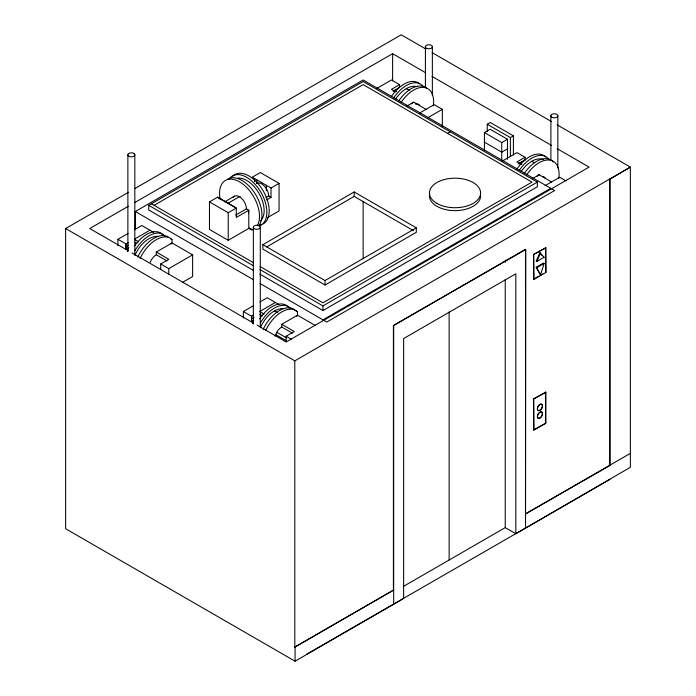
<?xml version="1.0" encoding="UTF-8"?>
<svg xmlns="http://www.w3.org/2000/svg" width="696" height="696" viewBox="0 0 696 696"><rect width="100%" height="100%" fill="white"/><g stroke="black" fill="none" stroke-linecap="round" stroke-linejoin="round"><path stroke-width="1.04" d="M376.806 88.462L391.491 79.979L399.574 84.642L399.565 87.348L393.214 90.976M518.72 163.63L525.036 159.984L525.045 157.279L516.963 152.615L501.938 161.289M128.777 247.846L126.063 249.412L126.063 244L128.777 242.434M253.335 315.201L251.534 316.245L251.508 321.639L253.735 320.386M117.92 245.792L117.92 239.293L126.063 244L125.959 246.645L128.664 245.079M251.534 316.245L251.534 321.656L251.534 316.245L243.382 311.538L243.382 318.037M127.525 251.108L127.986 249.533M252.987 323.353L253.457 321.778A9.953 5.716 -59.7 0 0 253.005 323.405M275.181 336.168L276.773 332.262A9.953 5.742 -60 0 1 281.741 327.016L281.741 324.301L297.488 315.21L315.375 325.537M540.505 274.824L544.115 263.453L543.445 263.071L536.216 267.247L540.505 274.824L536.216 267.247M539.835 252.779L536.216 261.052L536.886 261.444L544.089 257.285L539.835 252.779L542.219 255.519M536.886 261.444L540.505 253.161M134.859 255.432C139.052 246.297 146.882 236.562 157.731 236.249M260.321 327.677C264.515 318.542 272.353 308.806 283.202 308.493M135.12 225.226L135.694 224.799M630.367 453.383L525.506 513.918L525.506 249.307L393.405 325.571L393.405 590.182L294.8 647.115L294.8 360.841L630.367 167.101L630.367 467.312L515.832 533.745L505.244 527.629L403.315 586.476M515.832 533.745L515.832 273.772L403.619 338.56L403.619 598.525L295.069 661.2L65.633 528.742L65.633 228.54L128.482 192.253M135.067 188.451L401.2 34.8L425.621 48.894M128.325 206.268L89.758 228.54L128.299 250.786M134.911 202.475L392.622 53.679L425.526 72.671M135.32 228.853L135.32 211.514L363.147 79.988L554.616 190.53L326.789 322.057L260.087 283.55M253.257 270.318L148.726 209.966L148.726 205.329L363.147 81.528L537.356 182.117L537.356 186.754L322.944 310.546L259.843 274.12M154.086 205.329L363.147 84.625L531.996 182.117L322.944 302.812L260.087 266.525M117.92 239.293L128.02 233.465M134.441 229.75L141.793 225.513L153.485 232.264M399.574 84.642L391.448 89.34L395.92 91.916M135.12 238.771L149.936 230.219M125.959 249.351L128.16 248.08M249.499 228.001L228.227 240.285L209.461 229.454L209.461 201.892L217.604 197.185L231.681 205.311L236.266 208.078L236.266 217.456L248.785 210.236L248.785 228.41L251.56 230.019L253.675 229.367M267.273 217.735L279.061 210.931L279.061 183.37L260.304 172.538L252.222 177.202L256.946 179.89L256.946 183.274M222.302 199.891L217.604 197.185L236.266 208.078L228.227 212.724L209.461 201.892M256.946 179.89L271.022 188.016L279.061 183.37M224.59 201.875L234.43 196.202M227.775 203.406L240.12 196.281M406.447 106.314L413.65 102.155L426.056 109.316M150.179 262.349A9.953 5.742 -60 0 1 156.278 254.762L156.278 252.056L172.025 242.965L192.627 254.867L192.627 276.53L182.526 282.358M235.796 215.02L246.436 208.878L248.785 210.236A13.268 7.656 60 0 1 248.463 212.854M265.907 197.638L268.673 196.037L271.022 197.394L271.022 188.016M266.533 199.987L271.022 197.394L268.673 196.037A9.953 5.742 60 0 0 266.611 189.103L265.159 186.972A9.953 5.742 60 0 0 258.12 182.909L256.667 183.361M419.575 113.065L434.182 104.626L442.334 109.333L442.334 126.663M160.715 269.422L160.68 263.975L168.797 259.286L156.278 252.056M427.64 117.815L442.334 109.333M160.68 263.975L168.754 268.647L192.627 254.867M261.322 224.486L258.982 225.835L260.957 225.226A28.458 16.426 60 0 0 258.982 189.225A28.458 16.426 60 0 0 229.306 178.907M447.572 133.371L450.251 131.822M262.87 244.679L354.168 191.965L416.312 227.844L416.312 232.299L325.023 285.003L262.87 249.125L262.87 244.679L325.023 280.558L416.312 227.844M266.638 246.95L354.168 196.42L413.494 230.663M487.252 131.666L487.252 124.236L490.28 122.496L513.404 135.842L513.404 154.947M484.425 150.51L484.425 132.553L490.149 129.256L507.48 139.261L507.48 159.297M484.425 132.553L501.755 142.567L507.48 139.261M487.252 124.236L510.377 137.59L513.404 135.842M507.48 148.866L501.755 152.172L484.425 142.167M243.382 311.538L253.483 305.709M259.913 301.994L267.255 297.757L278.948 304.509M525.045 157.279L516.919 161.968L521.391 164.552M275.407 302.464L259.66 311.556L264.089 314.113M518.685 163.612L525.036 159.984M251.43 318.89L254.136 317.324M251.43 321.595L253.622 320.325M532.631 178.524L539.113 174.783A13.268 7.656 -60 0 0 536.686 176.558M259.843 269.483L322.944 305.909L537.356 182.117M545.046 185.693L559.654 177.262L565.987 180.916M286.152 341.649L286.143 336.22L294.269 331.531L281.741 324.301M322.944 319.838L550.762 188.303M393.405 325.571L525.776 249.464L525.506 527.846M533.467 254.519L545.864 247.75L545.864 272.51L533.797 279.47L533.467 254.519L545.864 247.75M536.886 267.629L544.115 263.453M533.467 279.279L539.035 276.06M540.888 274.99L542.741 273.92M533.467 399.008L545.864 392.24L545.864 423.185L533.797 430.154L533.467 399.008L545.864 392.24M534.398 429.423L545.864 423.185M525.506 513.918L609.992 465.45L609.992 179.176L630.367 167.101L557.105 124.81M294.8 647.115L393.405 590.182M306.858 654.083L609.992 479.379M432.199 52.696L551.476 121.556M432.103 76.473L551.484 145.394M557.131 148.648L589.086 167.101L286.221 341.962L257.076 325.136M406.316 88.636L409.596 90.523M531.788 161.272L534.276 162.707M538.399 174.374L551.528 181.952M543.419 256.894L544.089 257.285M545.864 272.51L545.525 247.55M250.421 228.532L252.274 229.602M151.406 203.78L253.518 262.731M148.726 205.329L253.257 265.672M135.32 211.514L253.518 279.757M295.93 310.999L297.488 311.904L297.488 315.21M170.459 238.754L172.025 239.659L172.025 242.965M163.064 234.917L164.769 235.9L163.151 234.395A28.249 16.312 -60 0 0 134.894 250.708M274.485 310.834L277.765 312.721M135.076 239.815L138.626 241.869M259.66 314.261L262.314 315.793M281.741 327.016L292.442 333.184M135.076 242.53L136.851 243.548M156.278 254.762L166.97 260.939M286.143 336.22L291.528 339.335M276.773 332.262L286.639 337.96M275.651 334.593L286.395 340.796M132.057 252.961L253.318 322.97M65.633 228.54L294.8 360.841M297.488 311.904L295.974 310.494A28.458 16.426 -60 0 0 265.559 330.687M295.147 310.546L293.625 309.137A28.458 16.426 -60 0 0 263.21 329.339M290.232 308.145L288.614 306.64A28.249 16.312 -60 0 0 260.365 322.953M287.813 306.753L286.195 305.248A28.249 16.312 -60 0 0 259.617 318.872M296.322 315.888L296.835 316.367M172.025 239.659L170.503 238.25A28.458 16.426 -60 0 0 140.087 258.442M161.811 234.004L160.732 233.003A28.249 16.312 -60 0 0 134.737 245.758M170.851 243.644L171.364 244.122M609.722 179.02L609.722 465.293M557.835 115.788L557.835 167.988M550.893 115.788L550.893 160.376M545.525 392.048L545.525 422.994M533.797 254.71L533.797 279.47M533.797 399.2L533.797 430.154M510.377 137.59L510.377 156.696M505.383 260.156L505.383 262.322M505.244 279.575L505.244 527.629M501.755 142.567L501.755 160.515M449.137 311.965L449.137 560.019M432.364 46.754L432.364 95.665M425.421 46.754L425.421 86.974M393.675 325.728L393.675 604.267M392.622 53.679L392.622 80.788M363.147 201.24L363.147 258.773M354.168 191.965L354.168 196.42M325.023 280.558L325.023 285.003M322.944 305.909L322.944 310.546M295.069 647.271L295.069 661.2M266.333 185.301L266.333 190.687M260.295 227.27L260.295 327.19M254.605 178.533L254.571 181.682M253.353 227.27L253.353 323.936M228.227 212.724L228.227 240.285M168.754 268.647L168.754 274.059M134.824 154.834L134.824 254.753M127.881 154.834L127.881 251.5M126.063 244L126.063 249.412M480.597 195.863A25.587 14.773 0 0 1 453.34 210.601A25.587 14.773 0 0 1 429.641 193.932M395.711 98.919A24.638 14.225 -60 0 1 416.921 86.669M538.052 418.139A3.55 2.053 -60 0 0 541.61 416.086L542.01 415.26A3.55 2.053 -60 0 0 539.835 412.163A3.55 2.053 -60 0 0 537.651 417.774L538.226 418.235A3.55 2.053 -60 0 0 541.775 416.191L542.175 415.355A3.55 2.053 -60 0 0 540 412.258A3.55 2.053 -60 0 0 537.825 417.87M521.182 171.547A24.638 14.225 -60 0 1 543.28 159.628M391.43 96.483A28.458 16.426 -60 0 1 419.61 83.746M411.223 103.922A13.268 7.656 -60 0 1 413.65 102.155M415.469 104.087A9.953 5.742 -60 0 1 419.74 105.401M393.231 91.246A9.953 5.742 -60 0 1 396.389 91.533M519.242 170.468A28.458 16.426 -60 0 1 549.214 159.706M518.703 163.882A9.953 5.742 -60 0 1 521.852 164.16M524.245 173.539A28.249 16.312 -60 0 1 553.311 161.985M542.636 176.549A9.953 5.742 -60 0 1 545.212 178.037M516.893 169.111A28.458 16.426 -60 0 1 545.725 156.983M526.654 174.94A28.249 16.312 -60 0 1 549.318 160.054A28.249 16.312 -60 0 1 558.792 178.437M393.771 97.832A28.458 16.426 -60 0 1 423.742 87.078M398.773 100.911A28.249 16.312 -60 0 1 427.083 88.557M401.192 102.303A28.249 16.312 -60 0 1 423.855 87.426A28.249 16.312 -60 0 1 433.321 105.801M253.048 323.423A9.953 5.742 -60 0 1 253.561 321.839M137.738 257.085A28.458 16.426 -60 0 1 168.162 236.892M227.836 179.037A28.249 16.312 60 0 1 254.127 192.218A28.249 16.312 60 0 1 259.269 225.025M233.308 197.238A9.953 5.742 60 0 1 241.225 198.021A9.953 5.742 60 0 1 246.436 208.878M238.023 178.132A24.638 14.225 60 0 1 259.825 194.88A24.638 14.225 60 0 1 260.556 220.806M232.795 176.175A28.458 16.426 60 0 1 262.14 189.103A28.458 16.426 60 0 1 263.305 223.868M220.249 199.726A28.249 16.312 60 0 1 241.634 183.161A28.249 16.312 60 0 1 257.346 225.652M538.052 406.299L537.651 407.134A3.55 2.053 -60 0 0 539.835 410.231A3.55 2.053 -60 0 0 542.01 404.62L541.61 404.245A3.55 2.053 -60 0 0 538.052 406.299M538.226 406.394L537.825 407.23A3.55 2.053 -60 0 0 540 410.327A3.55 2.053 -60 0 0 542.175 404.715L541.775 404.35A3.55 2.053 -60 0 0 538.226 406.394M427.161 48.485L426.439 48.172A3.471 2.001 0 0 1 426.439 45.336A3.471 2.001 0 0 1 431.346 45.336L431.903 45.753A3.471 2.001 0 0 1 431.346 48.172A3.471 2.001 0 0 1 427.161 48.485M552.624 117.528L551.911 117.206A3.471 2.001 0 0 1 551.911 114.37A3.471 2.001 0 0 1 556.817 114.37L557.374 114.788A3.471 2.001 0 0 1 556.817 117.206A3.471 2.001 0 0 1 552.624 117.528M133.815 153.416L133.093 153.094A3.471 2.001 0 0 0 128.899 153.416A3.471 2.001 0 0 0 128.351 155.834L128.899 156.243A3.471 2.001 0 0 0 133.815 156.243A3.471 2.001 0 0 0 133.815 153.416M259.277 225.852L258.564 225.53A3.471 2.001 0 0 0 254.371 225.852A3.471 2.001 0 0 0 253.814 228.271L254.371 228.688A3.471 2.001 0 0 0 259.277 228.688A3.471 2.001 0 0 0 259.277 225.852M436.923 203.406A25.587 14.773 0 0 0 479.727 196.785A25.587 14.773 0 0 0 448.389 178.689A25.587 14.773 0 0 0 436.923 203.406"/></g></svg>
